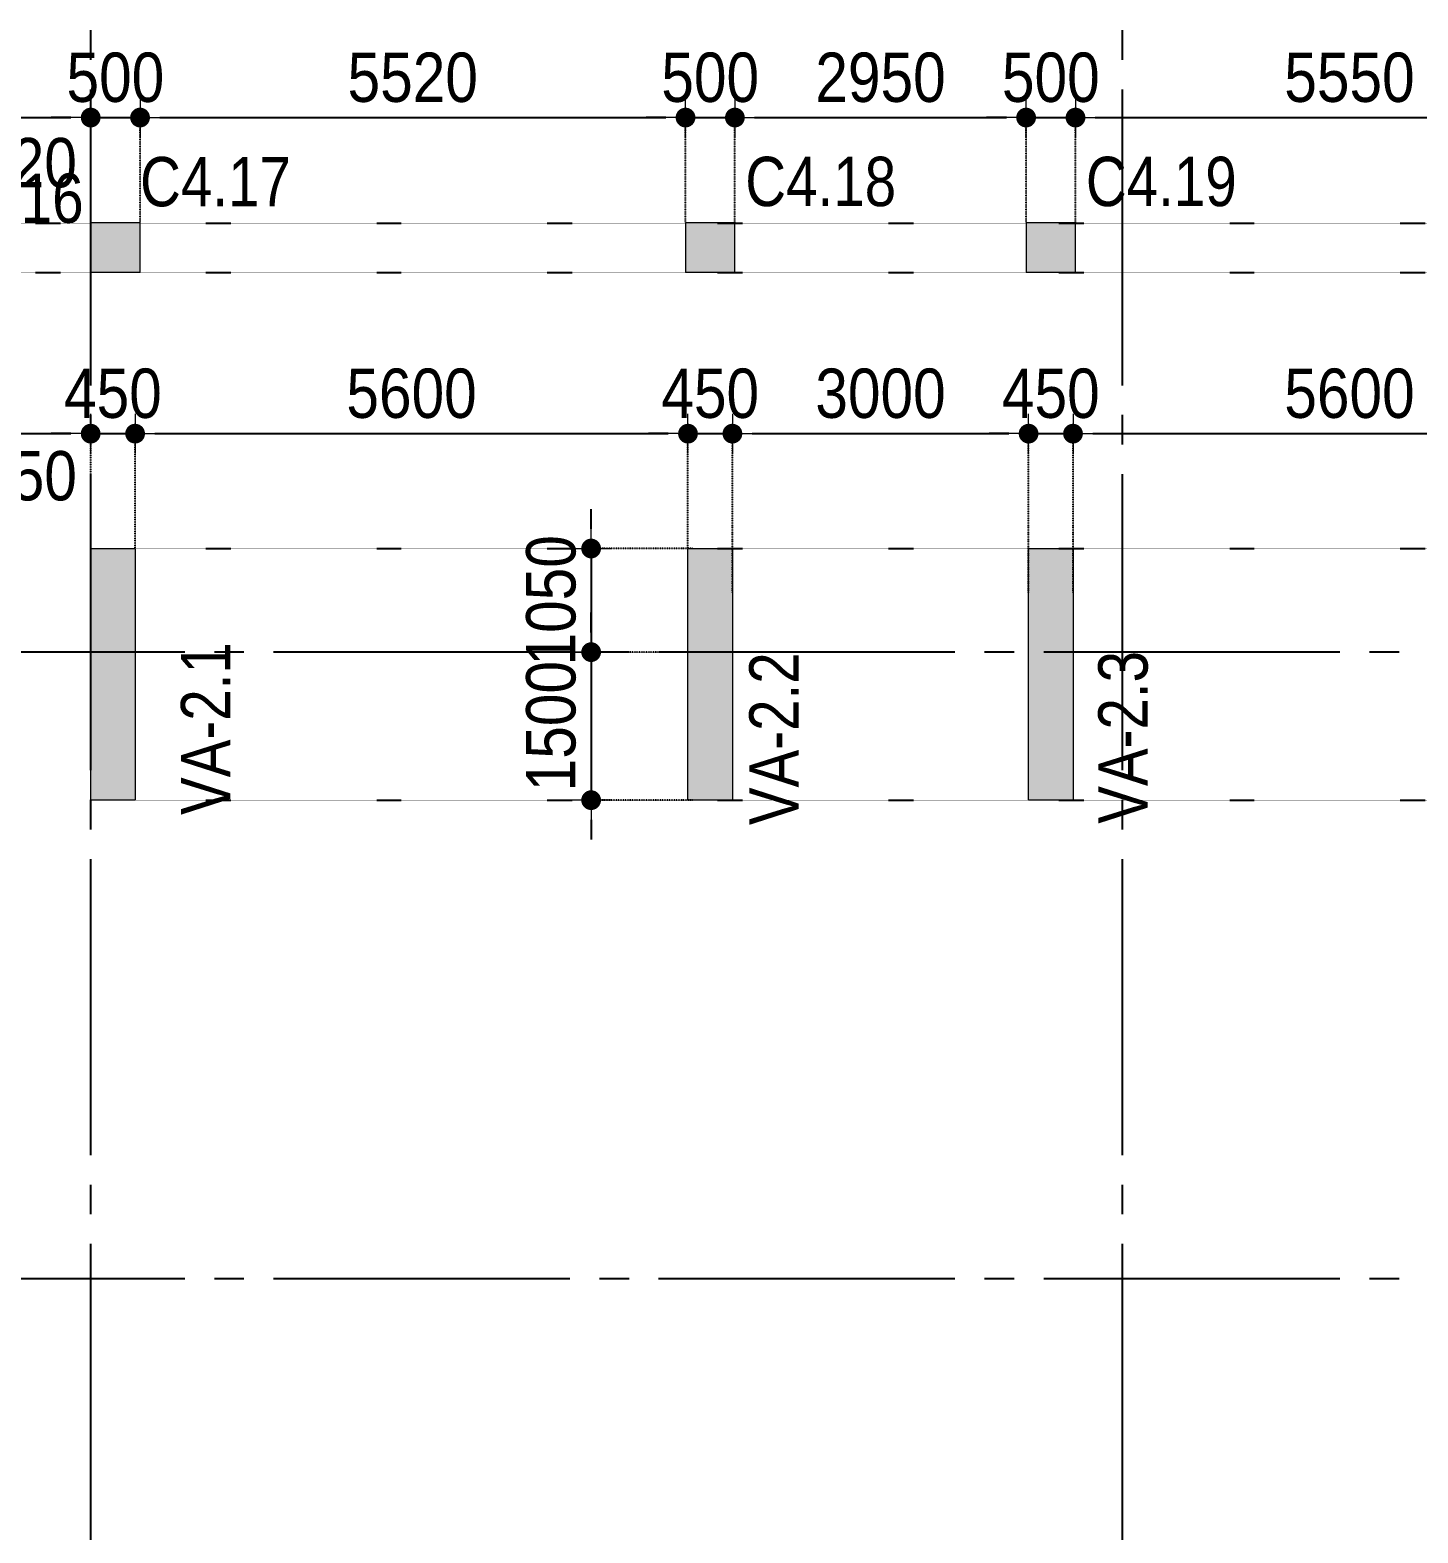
# Model space of a CAD drawing. Header units: millimetres. Extents: x -3973692 to -2843767, y 592734 to 838475.
# Drawn here: x -3936859 to -3922801, y 753305 to 768535 of the extents above; entities that cross this region are included whole.
import ezdxf
from ezdxf.enums import TextEntityAlignment as Align

# ---------------------------------------------------------------- set-up
doc = ezdxf.new("R2010")
doc.units = ezdxf.units.MM
doc.header["$MEASUREMENT"] = 0
doc.header["$PDMODE"] = 3
doc.header["$PDSIZE"] = -20
for name, pattern in [('CHG_XX_Luoi truc$0$MB_Luoi truc$0$Center101', [13, 10, -1, 1, -1]), ('DIVIDE2', [15.875, 6.35, -3.175, 0, -3.175, 0, -3.175]), ('DOT2', [0.125, 0, -0.125]), ('HIDDEN5', [2.8375, 1.25, -1.5875])]:
    doc.linetypes.add(name, pattern=pattern)
doc.layers.get('0').update_dxf_attribs({"lineweight": 9})
doc.layers.get('Defpoints').update_dxf_attribs({"color": 10, "lineweight": 0})
for name, color, linetype, lineweight in [("'S_General_Dim_1", 1, 'Continuous', 18), ("'S_General_Divide_3 Intermediate", 3, 'DIVIDE2', 40), ('CHG_XX_Cot_Ham 2$0$NS-Pier-H2', 150, 'Continuous', 13), ('CHG_XX_Cot_Ham 2$0$NS-Pier-H2 @ 1', 150, 'Continuous', 13), ('CHG_XX_Cot_Ham 2$0$NS-Pier-H2 @ 150 VP1', 150, 'Continuous', 13), ('CHG_XX_Cot_Ham 2$0$NS-Pier-H2 @ 150 VP2', 150, 'Continuous', 13), ('CHG_XX_Cot_Ham 2$0$NS-Pier-H2 @ 150 VP3', 150, 'Continuous', 13), ('CHG_XX_Cot_Ham 2$0$NS-Pier-H2 @ 150 VP4', 150, 'Continuous', 13), ('CHG_XX_Cot_Ham 2$0$NS-Pier-H2 @ 150 VP5', 150, 'Continuous', 13), ('CHG_XX_Cot_Ham 2$0$NS-Pier-H2 @ 150 VP6', 150, 'Continuous', 13), ('CHG_XX_Cot_Ham 2$0$NS-Pier-H2 @ 150 VP7', 150, 'Continuous', 13), ('CHG_XX_Cot_Ham 2$0$NS-Pier-H2 @ 150 VP8', 150, 'Continuous', 13), ('CHG_XX_Cot_Ham 2$0$NS-Pier-H2 @ 150 VP9', 150, 'Continuous', 13), ('CHG_XX_Cot_Ham 2$0$NS-Pier-H2 @ 150 VPModel', 150, 'Continuous', 13), ('TEXT', 7, 'Continuous', 15)]:
    doc.layers.add(name, color=color, linetype=linetype, lineweight=lineweight)
for name, color, linetype, lineweight, plot in [('CHG_XX_Cot_Ham 2$0$NS-Column-H2', 90, 'Continuous', 13, False), ('CHG_XX_Cot_Ham 2$0$NS-Column-H2 @ 1', 90, 'Continuous', 13, False), ('CHG_XX_Cot_Ham 2$0$NS-Column-H2 @ 150 VP1', 90, 'Continuous', 13, False), ('CHG_XX_Cot_Ham 2$0$NS-Column-H2 @ 150 VP2', 90, 'Continuous', 13, False), ('CHG_XX_Cot_Ham 2$0$NS-Column-H2 @ 150 VP3', 90, 'Continuous', 13, False), ('CHG_XX_Cot_Ham 2$0$NS-Column-H2 @ 150 VP4', 90, 'Continuous', 13, False), ('CHG_XX_Cot_Ham 2$0$NS-Column-H2 @ 150 VP5', 90, 'Continuous', 13, False), ('CHG_XX_Cot_Ham 2$0$NS-Column-H2 @ 150 VP6', 90, 'Continuous', 13, False), ('CHG_XX_Cot_Ham 2$0$NS-Column-H2 @ 150 VP7', 90, 'Continuous', 13, False), ('CHG_XX_Cot_Ham 2$0$NS-Column-H2 @ 150 VP8', 90, 'Continuous', 13, False), ('CHG_XX_Cot_Ham 2$0$NS-Column-H2 @ 150 VP9', 90, 'Continuous', 13, False), ('CHG_XX_Cot_Ham 2$0$NS-Column-H2 @ 150 VPModel', 90, 'Continuous', 13, False)]:
    doc.layers.add(name, color=color, linetype=linetype, lineweight=lineweight, plot=plot)
for name, color, linetype in [('CHG_XX_Luoi truc$0$Grid', 34, 'Continuous'), ('CHG_XX_Luoi truc$0$Grid Line', 251, 'CHG_XX_Luoi truc$0$MB_Luoi truc$0$Center101'), ('dim', 1, 'Continuous')]:
    doc.layers.add(name, color=color, linetype=linetype)
doc.styles.add('arial', font='arial.ttf', dxfattribs={"width": 0.85})
doc.styles.add('CHG_XX_Luoi truc$0$MB_Luoi truc$0$Grid A-F$0$VNI-HelveCB', font='')
doc.styles.add('TTP-HelCon', font='')
doc.styles.get('CHG_XX_Luoi truc$0$MB_Luoi truc$0$Grid A-F$0$VNI-HelveCB').set_extended_font_data('VNI-Helve-Condense', bold=True)
doc.styles.get('TTP-HelCon').set_extended_font_data('VNI-Helve-Condense')
doc.dimstyles.new('200', dxfattribs={"dimscale": 200, "dimtxt": 2.5, "dimasz": 1, "dimexe": 0, "dimexo": 0, "dimgap": 0.75, "dimtad": 1, "dimdec": 0, "dimrnd": 10, "dimzin": 9, "dimdsep": 46, "dimtxsty": 'arial', "dimblk1": 'DIMDOT', "dimblk2": 'DIMDOT', "dimsah": 1, "dimcen": 2, "dimdle": 3, "dimclre": 8, "dimclrt": 2, "dimadec": 0, "dimazin": 0, "dimtfac": 1, "dimtdec": 0, "dimtix": 1, "dimtmove": 2, "dimatfit": 3, "dimldrblk": 'DIMPIJL', "dimfxl": 1, "dimtvp": 1.8, "dimtolj": 1, "dimtzin": 0, "dimarcsym": 0})

# ---------------------------------------------------------------- blocks, each defined once
blk = doc.blocks.new('*U3253')
at = {"layer": 'CHG_XX_Cot_Ham 2$0$NS-Pier-H2 @ 1'}
h = blk.add_hatch(color=256, dxfattribs=at)
h.dxf.hatch_style = 1
h.paths.add_polyline_path([(450, 0), (0, 0), (0, -2550), (450, -2550)])
at = {"layer": 'CHG_XX_Cot_Ham 2$0$NS-Pier-H2 @ 150 VP1'}
h = blk.add_hatch(color=256, dxfattribs=at)
h.dxf.hatch_style = 1
h.paths.add_polyline_path([(450, 0), (0, 0), (0, -2550), (450, -2550)])
at = {"layer": 'CHG_XX_Cot_Ham 2$0$NS-Pier-H2 @ 150 VP2'}
h = blk.add_hatch(color=256, dxfattribs=at)
h.dxf.hatch_style = 1
h.paths.add_polyline_path([(450, 0), (0, 0), (0, -2550), (450, -2550)])
at = {"layer": 'CHG_XX_Cot_Ham 2$0$NS-Pier-H2 @ 150 VP3'}
h = blk.add_hatch(color=256, dxfattribs=at)
h.dxf.hatch_style = 1
h.paths.add_polyline_path([(450, 0), (0, 0), (0, -2550), (450, -2550)])
at = {"layer": 'CHG_XX_Cot_Ham 2$0$NS-Pier-H2 @ 150 VP4'}
h = blk.add_hatch(color=256, dxfattribs=at)
h.dxf.hatch_style = 1
h.paths.add_polyline_path([(450, 0), (0, 0), (0, -2550), (450, -2550)])
at = {"layer": 'CHG_XX_Cot_Ham 2$0$NS-Pier-H2 @ 150 VP5'}
h = blk.add_hatch(color=256, dxfattribs=at)
h.dxf.hatch_style = 1
h.paths.add_polyline_path([(450, 0), (0, 0), (0, -2550), (450, -2550)])
at = {"layer": 'CHG_XX_Cot_Ham 2$0$NS-Pier-H2 @ 150 VP6'}
h = blk.add_hatch(color=256, dxfattribs=at)
h.dxf.hatch_style = 1
h.paths.add_polyline_path([(450, 0), (0, 0), (0, -2550), (450, -2550)])
at = {"layer": 'CHG_XX_Cot_Ham 2$0$NS-Pier-H2 @ 150 VP7'}
h = blk.add_hatch(color=256, dxfattribs=at)
h.dxf.hatch_style = 1
h.paths.add_polyline_path([(450, 0), (0, 0), (0, -2550), (450, -2550)])
at = {"layer": 'CHG_XX_Cot_Ham 2$0$NS-Pier-H2 @ 150 VP8'}
h = blk.add_hatch(color=256, dxfattribs=at)
h.dxf.hatch_style = 1
h.paths.add_polyline_path([(450, 0), (0, 0), (0, -2550), (450, -2550)])
at = {"layer": 'CHG_XX_Cot_Ham 2$0$NS-Pier-H2 @ 150 VP9'}
h = blk.add_hatch(color=256, dxfattribs=at)
h.dxf.hatch_style = 1
h.paths.add_polyline_path([(450, 0), (0, 0), (0, -2550), (450, -2550)])
at = {"layer": 'CHG_XX_Cot_Ham 2$0$NS-Pier-H2 @ 150 VPModel'}
h = blk.add_hatch(color=256, dxfattribs=at)
h.dxf.hatch_style = 1
h.paths.add_polyline_path([(450, 0), (0, 0), (0, -2550), (450, -2550)])
blk = doc.blocks.new('CHG_XX_Cot_Ham 2$0$Block A_C450x2250')
at = {"layer": 'CHG_XX_Cot_Ham 2$0$NS-Pier-H2'}
blk.add_lwpolyline([(450, -2550), (0, -2550), (0, 0), (450, 0)], close=True, dxfattribs=at)
blk.add_blockref('*U3253', (0, 0), dxfattribs=at)
blk = doc.blocks.new('*U3255')
at = {"layer": 'CHG_XX_Cot_Ham 2$0$NS-Column-H2 @ 1'}
h = blk.add_hatch(color=256, dxfattribs=at)
h.dxf.hatch_style = 1
h.paths.add_polyline_path([(-250, -250), (-250, 250), (250, 250), (250, -250)])
at = {"layer": 'CHG_XX_Cot_Ham 2$0$NS-Column-H2 @ 150 VP1'}
h = blk.add_hatch(color=256, dxfattribs=at)
h.dxf.hatch_style = 1
h.paths.add_polyline_path([(-250, -250), (-250, 250), (250, 250), (250, -250)])
at = {"layer": 'CHG_XX_Cot_Ham 2$0$NS-Column-H2 @ 150 VP2'}
h = blk.add_hatch(color=256, dxfattribs=at)
h.dxf.hatch_style = 1
h.paths.add_polyline_path([(-250, -250), (-250, 250), (250, 250), (250, -250)])
at = {"layer": 'CHG_XX_Cot_Ham 2$0$NS-Column-H2 @ 150 VP3'}
h = blk.add_hatch(color=256, dxfattribs=at)
h.dxf.hatch_style = 1
h.paths.add_polyline_path([(-250, -250), (-250, 250), (250, 250), (250, -250)])
at = {"layer": 'CHG_XX_Cot_Ham 2$0$NS-Column-H2 @ 150 VP4'}
h = blk.add_hatch(color=256, dxfattribs=at)
h.dxf.hatch_style = 1
h.paths.add_polyline_path([(-250, -250), (-250, 250), (250, 250), (250, -250)])
at = {"layer": 'CHG_XX_Cot_Ham 2$0$NS-Column-H2 @ 150 VP5'}
h = blk.add_hatch(color=256, dxfattribs=at)
h.dxf.hatch_style = 1
h.paths.add_polyline_path([(-250, -250), (-250, 250), (250, 250), (250, -250)])
at = {"layer": 'CHG_XX_Cot_Ham 2$0$NS-Column-H2 @ 150 VP6'}
h = blk.add_hatch(color=256, dxfattribs=at)
h.dxf.hatch_style = 1
h.paths.add_polyline_path([(-250, -250), (-250, 250), (250, 250), (250, -250)])
at = {"layer": 'CHG_XX_Cot_Ham 2$0$NS-Column-H2 @ 150 VP7'}
h = blk.add_hatch(color=256, dxfattribs=at)
h.dxf.hatch_style = 1
h.paths.add_polyline_path([(-250, -250), (-250, 250), (250, 250), (250, -250)])
at = {"layer": 'CHG_XX_Cot_Ham 2$0$NS-Column-H2 @ 150 VP8'}
h = blk.add_hatch(color=256, dxfattribs=at)
h.dxf.hatch_style = 1
h.paths.add_polyline_path([(-250, -250), (-250, 250), (250, 250), (250, -250)])
at = {"layer": 'CHG_XX_Cot_Ham 2$0$NS-Column-H2 @ 150 VP9'}
h = blk.add_hatch(color=256, dxfattribs=at)
h.dxf.hatch_style = 1
h.paths.add_polyline_path([(-250, -250), (-250, 250), (250, 250), (250, -250)])
at = {"layer": 'CHG_XX_Cot_Ham 2$0$NS-Column-H2 @ 150 VPModel'}
h = blk.add_hatch(color=256, dxfattribs=at)
h.dxf.hatch_style = 1
h.paths.add_polyline_path([(-250, -250), (-250, 250), (250, 250), (250, -250)])
blk = doc.blocks.new('CHG_XX_Cot_Ham 2$0$500x500')
at = {"layer": 'CHG_XX_Cot_Ham 2$0$NS-Column-H2'}
blk.add_lwpolyline([(250, -250), (250, 250), (-250, 250), (-250, -250)], close=True, dxfattribs=at)
blk.add_blockref('*U3255', (0, 0), dxfattribs=at)
blk = doc.blocks.new('*U2841')
at = {"layer": 'CHG_XX_Luoi truc$0$Grid Line'}
blk.add_line((0, 0), (0, 608), dxfattribs=at)
at = {"layer": 'CHG_XX_Luoi truc$0$Grid', "lineweight": -2, "style": 'CHG_XX_Luoi truc$0$MB_Luoi truc$0$Grid A-F$0$VNI-HelveCB'}
for tag, p in [('GRIDSUB', (0, 617)), ('GRID', (0, -9))]:
    blk.add_attdef(tag, text='', height=5, dxfattribs=at).set_placement(p, align=Align.MIDDLE)
blk = doc.blocks.new('*U2843')
at = {"layer": 'CHG_XX_Luoi truc$0$Grid Line'}
blk.add_line((0, 0), (0, 438), dxfattribs=at)
at = {"layer": 'CHG_XX_Luoi truc$0$Grid', "lineweight": -2, "style": 'CHG_XX_Luoi truc$0$MB_Luoi truc$0$Grid A-F$0$VNI-HelveCB'}
for tag, p in [('GRIDSUB', (0, 447)), ('GRID', (0, -9))]:
    blk.add_attdef(tag, text='', height=5, dxfattribs=at).set_placement(p, align=Align.MIDDLE)
blk = doc.blocks.new('CHG_XX_Luoi truc')
at = {"layer": 'CHG_XX_Luoi truc$0$Grid', "xscale": 300, "yscale": 300, "zscale": 300}
for p in [(12250, -12747), (22700, -12747)]:
    blk.add_blockref('*U2841', p, dxfattribs=at)
at = {"layer": 'CHG_XX_Luoi truc$0$Grid', "xscale": 300.0000000000013, "yscale": 300.0000000000013, "zscale": 300.0000000000013, "rotation": 90}
for p in [(110703, 152250), (110703, 145900)]:
    blk.add_blockref('*U2843', p, dxfattribs=at)
blk = doc.blocks.new('CHG_XX_Cot_Ham 2')
at = {"layer": 'CHG_XX_Cot_Ham 2$0$NS-Pier-H2'}
h = blk.add_hatch(color=256, dxfattribs=at)
h.dxf.hatch_style = 1
h.paths.add_polyline_path([(99639.2, 163400), (-10900, 163400), (-10900, 85450), (-300, 85450), (-300, 84050), (32350, 84050), (32350, -9000), (103575.5, -9000), (106050, -6022), (106050, 158254.3)])
h.paths.add_polyline_path([(99533.7, 163100), (105750, 158110.4), (105750, 90450), (105650, 90450), (105750, 90450), (105750, 13850), (105750, 13722.3), (105750, -5913.6), (103434.7, -8700), (93599.8, -8700), (93299.8, -8700), (32650, -8700), (32650, 84350), (0, 84350), (0, 85750), (-10600, 85750), (-10600, 163100), (93600, 163100)], flags=16)
at = {"layer": 'CHG_XX_Cot_Ham 2$0$NS-Column-H2'}
for p in [(12500, 156350), (18525, 156350), (21975, 156350)]:
    blk.add_blockref('CHG_XX_Cot_Ham 2$0$500x500', p, dxfattribs=at)
at = {"layer": 'CHG_XX_Cot_Ham 2$0$NS-Pier-H2'}
for name, p in [('CHG_XX_Luoi truc', (0, 0)), ('CHG_XX_Cot_Ham 2$0$Block A_C450x2250', (12250, 153300)), ('CHG_XX_Cot_Ham 2$0$Block A_C450x2250', (18300, 153300)), ('CHG_XX_Cot_Ham 2$0$Block A_C450x2250', (21750, 153300))]:
    blk.add_blockref(name, p, dxfattribs=at)
blk = doc.blocks.new('a')
at = {"layer": 'TEXT', "color": 3, "style": 'TTP-HelCon'}
for s, p in [('VA-2.1', (13664, -1650)), ('VA-2.2', (19421, -1753)), ('VA-2.3', (22956, -1739))]:
    blk.add_text(s, height=500, rotation=90, dxfattribs=at).set_placement(p)
blk = doc.blocks.new('DIMDOT')
for p, q in [((0, -1), (0, 1)), ((1, 0), (-1, 0))]:
    blk.add_line(p, q)
at = {"const_width": 0.5}
blk.add_lwpolyline([(-0.25, 0, 1), (0.25, 0, 1)], format="xyb", close=True, dxfattribs=at)
blk = doc.blocks.new('*D1318')
at = {"layer": "'S_General_Dim_1", "color": 8, "linetype": 'HIDDEN5', "lineweight": -2, "transparency": 16777216}
for p, q in [((-3937795, 762831), (-3937795, 764445)), ((-3936245, 762831), (-3936245, 764445))]:
    blk.add_line(p, q, dxfattribs=at)
at = {"layer": "'S_General_Dim_1", "color": 0, "lineweight": -2, "transparency": 16777216}
blk.add_line((-3937595, 764445), (-3936445, 764445), dxfattribs=at)
at = {"layer": 'Defpoints', "color": 0, "transparency": 16777216}
for p in [(-3936245, 764445), (-3937795, 762831), (-3936245, 762831)]:
    blk.add_point(p, dxfattribs=at)
at = {"layer": "'S_General_Dim_1", "color": 0, "lineweight": -2, "transparency": 16777216, "xscale": 200, "yscale": 200, "zscale": 200, "rotation": 180}
blk.add_blockref('DIMDOT', (-3937795, 764445), dxfattribs=at)
at = {"layer": "'S_General_Dim_1", "color": 0, "lineweight": -2, "transparency": 16777216, "xscale": 200, "yscale": 200, "zscale": 200}
blk.add_blockref('DIMDOT', (-3936245, 764445), dxfattribs=at)
at = {"layer": "'S_General_Dim_1", "color": 2, "transparency": 16777216, "insert": (-3937045, 764015), "char_height": 500, "attachment_point": 5, "style": 'arial'}
blk.add_mtext('\\A1;1550', dxfattribs=at)
blk = doc.blocks.new('DIMPIJL')
at = {"linetype": 'ByBlock'}
blk.add_solid([(-2.5, 0.417), (-2.5, -0.417), (0, 0)], dxfattribs=at)
blk = doc.blocks.new('*D1319')
at = {"layer": "'S_General_Dim_1", "color": 0, "lineweight": -2, "transparency": 16777216}
for p, q in [((-3936445, 764445), (-3936645, 764445)), ((-3936245, 764445), (-3935795, 764445)), ((-3935595, 764445), (-3935395, 764445))]:
    blk.add_line(p, q, dxfattribs=at)
at = {"layer": "'S_General_Dim_1", "color": 8, "linetype": 'HIDDEN5', "lineweight": -2, "transparency": 16777216}
for p, q in [((-3936245, 762831), (-3936245, 764445)), ((-3935795, 763281), (-3935795, 764445))]:
    blk.add_line(p, q, dxfattribs=at)
at = {"layer": 'Defpoints', "color": 0, "transparency": 16777216}
for p in [(-3935795, 764445), (-3935795, 763281), (-3936245, 762831)]:
    blk.add_point(p, dxfattribs=at)
at = {"layer": "'S_General_Dim_1", "color": 0, "lineweight": -2, "transparency": 16777216, "xscale": 200, "yscale": 200, "zscale": 200}
blk.add_blockref('DIMDOT', (-3936245, 764445), dxfattribs=at)
at = {"layer": "'S_General_Dim_1", "color": 0, "lineweight": -2, "transparency": 16777216, "xscale": 200, "yscale": 200, "zscale": 200, "rotation": 180}
blk.add_blockref('DIMDOT', (-3935795, 764445), dxfattribs=at)
at = {"layer": "'S_General_Dim_1", "color": 2, "transparency": 16777216, "insert": (-3936020, 764851), "char_height": 500, "attachment_point": 5, "style": 'arial'}
blk.add_mtext('\\A1;450', dxfattribs=at)
blk = doc.blocks.new('*D1320')
at = {"layer": "'S_General_Dim_1", "color": 8, "linetype": 'HIDDEN5', "lineweight": -2, "transparency": 16777216}
for p, q in [((-3935795, 763281), (-3935795, 764445)), ((-3930195, 763281), (-3930195, 764445))]:
    blk.add_line(p, q, dxfattribs=at)
at = {"layer": "'S_General_Dim_1", "color": 0, "lineweight": -2, "transparency": 16777216}
blk.add_line((-3935595, 764445), (-3930395, 764445), dxfattribs=at)
at = {"layer": 'Defpoints', "color": 0, "transparency": 16777216}
for p in [(-3930195, 764445), (-3935795, 763281), (-3930195, 763281)]:
    blk.add_point(p, dxfattribs=at)
at = {"layer": "'S_General_Dim_1", "color": 0, "lineweight": -2, "transparency": 16777216, "xscale": 200, "yscale": 200, "zscale": 200, "rotation": 180}
blk.add_blockref('DIMDOT', (-3935795, 764445), dxfattribs=at)
at = {"layer": "'S_General_Dim_1", "color": 0, "lineweight": -2, "transparency": 16777216, "xscale": 200, "yscale": 200, "zscale": 200}
blk.add_blockref('DIMDOT', (-3930195, 764445), dxfattribs=at)
at = {"layer": "'S_General_Dim_1", "color": 2, "transparency": 16777216, "insert": (-3932995, 764851), "char_height": 500, "attachment_point": 5, "style": 'arial'}
blk.add_mtext('\\A1;5600', dxfattribs=at)
blk = doc.blocks.new('*D1321')
at = {"layer": "'S_General_Dim_1", "color": 0, "lineweight": -2, "transparency": 16777216}
for p, q in [((-3930395, 764445), (-3930595, 764445)), ((-3930195, 764445), (-3929745, 764445)), ((-3929545, 764445), (-3929345, 764445))]:
    blk.add_line(p, q, dxfattribs=at)
at = {"layer": "'S_General_Dim_1", "color": 8, "linetype": 'HIDDEN5', "lineweight": -2, "transparency": 16777216}
for p, q in [((-3930195, 763281), (-3930195, 764445)), ((-3929745, 762831), (-3929745, 764445))]:
    blk.add_line(p, q, dxfattribs=at)
at = {"layer": 'Defpoints', "color": 0, "transparency": 16777216}
for p in [(-3929745, 764445), (-3930195, 763281), (-3929745, 762831)]:
    blk.add_point(p, dxfattribs=at)
at = {"layer": "'S_General_Dim_1", "color": 0, "lineweight": -2, "transparency": 16777216, "xscale": 200, "yscale": 200, "zscale": 200}
blk.add_blockref('DIMDOT', (-3930195, 764445), dxfattribs=at)
at = {"layer": "'S_General_Dim_1", "color": 0, "lineweight": -2, "transparency": 16777216, "xscale": 200, "yscale": 200, "zscale": 200, "rotation": 180}
blk.add_blockref('DIMDOT', (-3929745, 764445), dxfattribs=at)
at = {"layer": "'S_General_Dim_1", "color": 2, "transparency": 16777216, "insert": (-3929970, 764851), "char_height": 500, "attachment_point": 5, "style": 'arial'}
blk.add_mtext('\\A1;450', dxfattribs=at)
blk = doc.blocks.new('*D1322')
at = {"layer": "'S_General_Dim_1", "color": 8, "linetype": 'HIDDEN5', "lineweight": -2, "transparency": 16777216}
for p, q in [((-3929745, 762831), (-3929745, 764445)), ((-3926745, 762831), (-3926745, 764445))]:
    blk.add_line(p, q, dxfattribs=at)
at = {"layer": "'S_General_Dim_1", "color": 0, "lineweight": -2, "transparency": 16777216}
blk.add_line((-3929545, 764445), (-3926945, 764445), dxfattribs=at)
at = {"layer": 'Defpoints', "color": 0, "transparency": 16777216}
for p in [(-3926745, 764445), (-3929745, 762831), (-3926745, 762831)]:
    blk.add_point(p, dxfattribs=at)
at = {"layer": "'S_General_Dim_1", "color": 0, "lineweight": -2, "transparency": 16777216, "xscale": 200, "yscale": 200, "zscale": 200, "rotation": 180}
blk.add_blockref('DIMDOT', (-3929745, 764445), dxfattribs=at)
at = {"layer": "'S_General_Dim_1", "color": 0, "lineweight": -2, "transparency": 16777216, "xscale": 200, "yscale": 200, "zscale": 200}
blk.add_blockref('DIMDOT', (-3926745, 764445), dxfattribs=at)
at = {"layer": "'S_General_Dim_1", "color": 2, "transparency": 16777216, "insert": (-3928245, 764851), "char_height": 500, "attachment_point": 5, "style": 'arial'}
blk.add_mtext('\\A1;3000', dxfattribs=at)
blk = doc.blocks.new('*D1323')
at = {"layer": "'S_General_Dim_1", "color": 0, "lineweight": -2, "transparency": 16777216}
for p, q in [((-3926945, 764445), (-3927145, 764445)), ((-3926745, 764445), (-3926295, 764445)), ((-3926095, 764445), (-3925895, 764445))]:
    blk.add_line(p, q, dxfattribs=at)
at = {"layer": "'S_General_Dim_1", "color": 8, "linetype": 'HIDDEN5', "lineweight": -2, "transparency": 16777216}
for p, q in [((-3926745, 762831), (-3926745, 764445)), ((-3926295, 762831), (-3926295, 764445))]:
    blk.add_line(p, q, dxfattribs=at)
at = {"layer": 'Defpoints', "color": 0, "transparency": 16777216}
for p in [(-3926295, 764445), (-3926745, 762831), (-3926295, 762831)]:
    blk.add_point(p, dxfattribs=at)
at = {"layer": "'S_General_Dim_1", "color": 0, "lineweight": -2, "transparency": 16777216, "xscale": 200, "yscale": 200, "zscale": 200}
blk.add_blockref('DIMDOT', (-3926745, 764445), dxfattribs=at)
at = {"layer": "'S_General_Dim_1", "color": 0, "lineweight": -2, "transparency": 16777216, "xscale": 200, "yscale": 200, "zscale": 200, "rotation": 180}
blk.add_blockref('DIMDOT', (-3926295, 764445), dxfattribs=at)
at = {"layer": "'S_General_Dim_1", "color": 2, "transparency": 16777216, "insert": (-3926520, 764851), "char_height": 500, "attachment_point": 5, "style": 'arial'}
blk.add_mtext('\\A1;450', dxfattribs=at)
blk = doc.blocks.new('*D1324')
at = {"layer": "'S_General_Dim_1", "color": 8, "linetype": 'HIDDEN5', "lineweight": -2, "transparency": 16777216}
for p, q in [((-3926295, 762831), (-3926295, 764445)), ((-3920695, 762831), (-3920695, 764445))]:
    blk.add_line(p, q, dxfattribs=at)
at = {"layer": "'S_General_Dim_1", "color": 0, "lineweight": -2, "transparency": 16777216}
blk.add_line((-3926095, 764445), (-3920895, 764445), dxfattribs=at)
at = {"layer": 'Defpoints', "color": 0, "transparency": 16777216}
for p in [(-3920695, 764445), (-3926295, 762831), (-3920695, 762831)]:
    blk.add_point(p, dxfattribs=at)
at = {"layer": "'S_General_Dim_1", "color": 0, "lineweight": -2, "transparency": 16777216, "xscale": 200, "yscale": 200, "zscale": 200, "rotation": 180}
blk.add_blockref('DIMDOT', (-3926295, 764445), dxfattribs=at)
at = {"layer": "'S_General_Dim_1", "color": 0, "lineweight": -2, "transparency": 16777216, "xscale": 200, "yscale": 200, "zscale": 200}
blk.add_blockref('DIMDOT', (-3920695, 764445), dxfattribs=at)
at = {"layer": "'S_General_Dim_1", "color": 2, "transparency": 16777216, "insert": (-3923495, 764851), "char_height": 500, "attachment_point": 5, "style": 'arial'}
blk.add_mtext('\\A1;5600', dxfattribs=at)
blk = doc.blocks.new('*D1339')
at = {"layer": "'S_General_Dim_1", "color": 0, "lineweight": -2, "transparency": 16777216}
for p, q in [((-3931176, 763481), (-3931176, 763681)), ((-3931176, 763281), (-3931176, 762231)), ((-3931176, 762031), (-3931176, 761831))]:
    blk.add_line(p, q, dxfattribs=at)
at = {"layer": "'S_General_Dim_1", "color": 8, "linetype": 'HIDDEN5', "lineweight": -2, "transparency": 16777216}
for p, q in [((-3930145, 763281), (-3931176, 763281)), ((-3930145, 762231), (-3931176, 762231))]:
    blk.add_line(p, q, dxfattribs=at)
at = {"layer": 'Defpoints', "color": 0, "transparency": 16777216}
for p in [(-3930145, 763281), (-3931176, 762231), (-3930145, 762231)]:
    blk.add_point(p, dxfattribs=at)
at = {"layer": "'S_General_Dim_1", "color": 0, "lineweight": -2, "transparency": 16777216, "xscale": 200, "yscale": 200, "zscale": 200}
for p, rotation in [((-3931176, 763281), 270), ((-3931176, 762231), 90)]:
    blk.add_blockref('DIMDOT', p, dxfattribs=dict(at, rotation=rotation))
at = {"layer": "'S_General_Dim_1", "color": 2, "transparency": 16777216, "insert": (-3931581, 762756), "char_height": 500, "attachment_point": 5, "rotation": 90, "style": 'arial'}
blk.add_mtext('\\A1;1050', dxfattribs=at)
blk = doc.blocks.new('*D1340')
at = {"layer": "'S_General_Dim_1", "color": 0, "lineweight": -2, "transparency": 16777216}
for p, q in [((-3931176, 762431), (-3931176, 762631)), ((-3931176, 762231), (-3931176, 760731)), ((-3931176, 760531), (-3931176, 760331))]:
    blk.add_line(p, q, dxfattribs=at)
at = {"layer": "'S_General_Dim_1", "color": 8, "linetype": 'HIDDEN5', "lineweight": -2, "transparency": 16777216}
for p, q in [((-3930145, 762231), (-3931176, 762231)), ((-3930145, 760731), (-3931176, 760731))]:
    blk.add_line(p, q, dxfattribs=at)
at = {"layer": 'Defpoints', "color": 0, "transparency": 16777216}
for p in [(-3930145, 762231), (-3931176, 760731), (-3930145, 760731)]:
    blk.add_point(p, dxfattribs=at)
at = {"layer": "'S_General_Dim_1", "color": 0, "lineweight": -2, "transparency": 16777216, "xscale": 200, "yscale": 200, "zscale": 200}
for p, rotation in [((-3931176, 762231), 270), ((-3931176, 760731), 90)]:
    blk.add_blockref('DIMDOT', p, dxfattribs=dict(at, rotation=rotation))
at = {"layer": "'S_General_Dim_1", "color": 2, "transparency": 16777216, "insert": (-3931581, 761481), "char_height": 500, "attachment_point": 5, "rotation": 90, "style": 'arial'}
blk.add_mtext('\\A1;1500', dxfattribs=at)
blk = doc.blocks.new('PODIUM')
at = {"layer": 'TEXT', "color": 6, "style": 'TTP-HelCon'}
for s, p in [('C4.17', (-64696, 90623)), ('C4.18', (-58566, 90625)), ('C4.19', (-55116, 90625)), ('C4.16', (-66796, 90455))]:
    blk.add_text(s, height=500, dxfattribs=at).set_placement(p)
blk = doc.blocks.new('*D2431')
at = {"layer": "'S_General_Dim_1", "color": 8, "linetype": 'HIDDEN5', "lineweight": -2, "transparency": 16777216}
for p, q in [((-3937770, 766579), (-3937770, 767648)), ((-3936245, 766581), (-3936245, 767648))]:
    blk.add_line(p, q, dxfattribs=at)
at = {"layer": "'S_General_Dim_1", "color": 0, "lineweight": -2, "transparency": 16777216}
blk.add_line((-3937570, 767648), (-3936445, 767648), dxfattribs=at)
at = {"layer": 'Defpoints', "color": 0, "transparency": 16777216}
for p in [(-3936245, 767648), (-3937770, 766579), (-3936245, 766581)]:
    blk.add_point(p, dxfattribs=at)
at = {"layer": "'S_General_Dim_1", "color": 0, "lineweight": -2, "transparency": 16777216, "xscale": 200, "yscale": 200, "zscale": 200, "rotation": 180}
blk.add_blockref('DIMDOT', (-3937770, 767648), dxfattribs=at)
at = {"layer": "'S_General_Dim_1", "color": 0, "lineweight": -2, "transparency": 16777216, "xscale": 200, "yscale": 200, "zscale": 200}
blk.add_blockref('DIMDOT', (-3936245, 767648), dxfattribs=at)
at = {"layer": "'S_General_Dim_1", "color": 2, "transparency": 16777216, "insert": (-3937045, 767188), "char_height": 500, "attachment_point": 5, "style": 'arial'}
blk.add_mtext('\\A1;1520', dxfattribs=at)
blk = doc.blocks.new('*D2432')
at = {"layer": "'S_General_Dim_1", "color": 0, "lineweight": -2, "transparency": 16777216}
for p, q in [((-3936445, 767648), (-3936645, 767648)), ((-3936245, 767648), (-3935745, 767648)), ((-3935545, 767648), (-3935345, 767648))]:
    blk.add_line(p, q, dxfattribs=at)
at = {"layer": "'S_General_Dim_1", "color": 8, "linetype": 'HIDDEN5', "lineweight": -2, "transparency": 16777216}
for p, q in [((-3936245, 766581), (-3936245, 767648)), ((-3935745, 766581), (-3935745, 767648))]:
    blk.add_line(p, q, dxfattribs=at)
at = {"layer": 'Defpoints', "color": 0, "transparency": 16777216}
for p in [(-3935745, 767648), (-3936245, 766581), (-3935745, 766581)]:
    blk.add_point(p, dxfattribs=at)
at = {"layer": "'S_General_Dim_1", "color": 0, "lineweight": -2, "transparency": 16777216, "xscale": 200, "yscale": 200, "zscale": 200}
blk.add_blockref('DIMDOT', (-3936245, 767648), dxfattribs=at)
at = {"layer": "'S_General_Dim_1", "color": 0, "lineweight": -2, "transparency": 16777216, "xscale": 200, "yscale": 200, "zscale": 200, "rotation": 180}
blk.add_blockref('DIMDOT', (-3935745, 767648), dxfattribs=at)
at = {"layer": "'S_General_Dim_1", "color": 2, "transparency": 16777216, "insert": (-3935995, 768053), "char_height": 500, "attachment_point": 5, "style": 'arial'}
blk.add_mtext('\\A1;500', dxfattribs=at)
blk = doc.blocks.new('*D2433')
at = {"layer": "'S_General_Dim_1", "color": 8, "linetype": 'HIDDEN5', "lineweight": -2, "transparency": 16777216}
for p, q in [((-3935745, 766581), (-3935745, 767648)), ((-3930220, 766581), (-3930220, 767648))]:
    blk.add_line(p, q, dxfattribs=at)
at = {"layer": "'S_General_Dim_1", "color": 0, "lineweight": -2, "transparency": 16777216}
blk.add_line((-3935545, 767648), (-3930420, 767648), dxfattribs=at)
at = {"layer": 'Defpoints', "color": 0, "transparency": 16777216}
for p in [(-3930220, 767648), (-3935745, 766581), (-3930220, 766581)]:
    blk.add_point(p, dxfattribs=at)
at = {"layer": "'S_General_Dim_1", "color": 0, "lineweight": -2, "transparency": 16777216, "xscale": 200, "yscale": 200, "zscale": 200, "rotation": 180}
blk.add_blockref('DIMDOT', (-3935745, 767648), dxfattribs=at)
at = {"layer": "'S_General_Dim_1", "color": 0, "lineweight": -2, "transparency": 16777216, "xscale": 200, "yscale": 200, "zscale": 200}
blk.add_blockref('DIMDOT', (-3930220, 767648), dxfattribs=at)
at = {"layer": "'S_General_Dim_1", "color": 2, "transparency": 16777216, "insert": (-3932983, 768053), "char_height": 500, "attachment_point": 5, "style": 'arial'}
blk.add_mtext('\\A1;5520', dxfattribs=at)
blk = doc.blocks.new('*D2434')
at = {"layer": "'S_General_Dim_1", "color": 0, "lineweight": -2, "transparency": 16777216}
for p, q in [((-3930420, 767648), (-3930620, 767648)), ((-3930220, 767648), (-3929720, 767648)), ((-3929520, 767648), (-3929320, 767648))]:
    blk.add_line(p, q, dxfattribs=at)
at = {"layer": "'S_General_Dim_1", "color": 8, "linetype": 'HIDDEN5', "lineweight": -2, "transparency": 16777216}
for p, q in [((-3930220, 766581), (-3930220, 767648)), ((-3929720, 766581), (-3929720, 767648))]:
    blk.add_line(p, q, dxfattribs=at)
at = {"layer": 'Defpoints', "color": 0, "transparency": 16777216}
for p in [(-3929720, 767648), (-3930220, 766581), (-3929720, 766581)]:
    blk.add_point(p, dxfattribs=at)
at = {"layer": "'S_General_Dim_1", "color": 0, "lineweight": -2, "transparency": 16777216, "xscale": 200, "yscale": 200, "zscale": 200}
blk.add_blockref('DIMDOT', (-3930220, 767648), dxfattribs=at)
at = {"layer": "'S_General_Dim_1", "color": 0, "lineweight": -2, "transparency": 16777216, "xscale": 200, "yscale": 200, "zscale": 200, "rotation": 180}
blk.add_blockref('DIMDOT', (-3929720, 767648), dxfattribs=at)
at = {"layer": "'S_General_Dim_1", "color": 2, "transparency": 16777216, "insert": (-3929970, 768053), "char_height": 500, "attachment_point": 5, "style": 'arial'}
blk.add_mtext('\\A1;500', dxfattribs=at)
blk = doc.blocks.new('*D2435')
at = {"layer": "'S_General_Dim_1", "color": 8, "linetype": 'HIDDEN5', "lineweight": -2, "transparency": 16777216}
for p, q in [((-3929720, 766581), (-3929720, 767648)), ((-3926770, 766581), (-3926770, 767648))]:
    blk.add_line(p, q, dxfattribs=at)
at = {"layer": "'S_General_Dim_1", "color": 0, "lineweight": -2, "transparency": 16777216}
blk.add_line((-3929520, 767648), (-3926970, 767648), dxfattribs=at)
at = {"layer": 'Defpoints', "color": 0, "transparency": 16777216}
for p in [(-3926770, 767648), (-3929720, 766581), (-3926770, 766581)]:
    blk.add_point(p, dxfattribs=at)
at = {"layer": "'S_General_Dim_1", "color": 0, "lineweight": -2, "transparency": 16777216, "xscale": 200, "yscale": 200, "zscale": 200, "rotation": 180}
blk.add_blockref('DIMDOT', (-3929720, 767648), dxfattribs=at)
at = {"layer": "'S_General_Dim_1", "color": 0, "lineweight": -2, "transparency": 16777216, "xscale": 200, "yscale": 200, "zscale": 200}
blk.add_blockref('DIMDOT', (-3926770, 767648), dxfattribs=at)
at = {"layer": "'S_General_Dim_1", "color": 2, "transparency": 16777216, "insert": (-3928245, 768053), "char_height": 500, "attachment_point": 5, "style": 'arial'}
blk.add_mtext('\\A1;2950', dxfattribs=at)
blk = doc.blocks.new('*D2436')
at = {"layer": "'S_General_Dim_1", "color": 0, "lineweight": -2, "transparency": 16777216}
for p, q in [((-3926970, 767648), (-3927170, 767648)), ((-3926770, 767648), (-3926270, 767648)), ((-3926070, 767648), (-3925870, 767648))]:
    blk.add_line(p, q, dxfattribs=at)
at = {"layer": "'S_General_Dim_1", "color": 8, "linetype": 'HIDDEN5', "lineweight": -2, "transparency": 16777216}
for p, q in [((-3926770, 766581), (-3926770, 767648)), ((-3926270, 766581), (-3926270, 767648))]:
    blk.add_line(p, q, dxfattribs=at)
at = {"layer": 'Defpoints', "color": 0, "transparency": 16777216}
for p in [(-3926270, 767648), (-3926770, 766581), (-3926270, 766581)]:
    blk.add_point(p, dxfattribs=at)
at = {"layer": "'S_General_Dim_1", "color": 0, "lineweight": -2, "transparency": 16777216, "xscale": 200, "yscale": 200, "zscale": 200}
blk.add_blockref('DIMDOT', (-3926770, 767648), dxfattribs=at)
at = {"layer": "'S_General_Dim_1", "color": 0, "lineweight": -2, "transparency": 16777216, "xscale": 200, "yscale": 200, "zscale": 200, "rotation": 180}
blk.add_blockref('DIMDOT', (-3926270, 767648), dxfattribs=at)
at = {"layer": "'S_General_Dim_1", "color": 2, "transparency": 16777216, "insert": (-3926520, 768053), "char_height": 500, "attachment_point": 5, "style": 'arial'}
blk.add_mtext('\\A1;500', dxfattribs=at)
blk = doc.blocks.new('*D2437')
at = {"layer": "'S_General_Dim_1", "color": 8, "linetype": 'HIDDEN5', "lineweight": -2, "transparency": 16777216}
for p, q in [((-3926270, 766581), (-3926270, 767648)), ((-3920720, 766581), (-3920720, 767648))]:
    blk.add_line(p, q, dxfattribs=at)
at = {"layer": "'S_General_Dim_1", "color": 0, "lineweight": -2, "transparency": 16777216}
blk.add_line((-3926070, 767648), (-3920920, 767648), dxfattribs=at)
at = {"layer": 'Defpoints', "color": 0, "transparency": 16777216}
for p in [(-3920720, 767648), (-3926270, 766581), (-3920720, 766581)]:
    blk.add_point(p, dxfattribs=at)
at = {"layer": "'S_General_Dim_1", "color": 0, "lineweight": -2, "transparency": 16777216, "xscale": 200, "yscale": 200, "zscale": 200, "rotation": 180}
blk.add_blockref('DIMDOT', (-3926270, 767648), dxfattribs=at)
at = {"layer": "'S_General_Dim_1", "color": 0, "lineweight": -2, "transparency": 16777216, "xscale": 200, "yscale": 200, "zscale": 200}
blk.add_blockref('DIMDOT', (-3920720, 767648), dxfattribs=at)
at = {"layer": "'S_General_Dim_1", "color": 2, "transparency": 16777216, "insert": (-3923495, 768053), "char_height": 500, "attachment_point": 5, "style": 'arial'}
blk.add_mtext('\\A1;5550', dxfattribs=at)

msp = doc.modelspace()

# ---------------------------------------------------------------- linework, layer by layer
at = {"layer": 'dim', "linetype": 'DOT2', "ltscale": 10}
for p, q in [((-3952045.2, 766578.9), (-3850468, 766578.1)), ((-3952045.2, 766078.9), (-3850468, 766078.1)), ((-3935845.2, 763281), (-3920645.5, 763281)), ((-3935845.2, 760731), (-3920645.5, 760731))]:
    msp.add_line(p, q, dxfattribs=at)

# ---------------------------------------------------------------- block references
at = {"layer": "'S_General_Divide_3 Intermediate"}
for name, p in [('CHG_XX_Cot_Ham 2', (-3948495.2, 609981)), ('a', (-3948495.2, 762231))]:
    msp.add_blockref(name, p, dxfattribs=at)
at = {"layer": 'TEXT'}
msp.add_blockref('PODIUM', (-3871048.8, 676125.7), dxfattribs=at)

# ---------------------------------------------------------------- dimensions: what is measured, and where the dimension line sits
at = {"layer": "'S_General_Dim_1"}
for base, p1, p2, picture, middle in [((-3935745.2, 767648), (-3936245.2, 766581), (-3935745.2, 766581), '*D2432', (-3935995.2, 768053.3)), ((-3930220.2, 767648), (-3935745.2, 766581), (-3930220.2, 766581), '*D2433', (-3932982.7, 768053.3)), ((-3929720.2, 767648), (-3930220.2, 766581), (-3929720.2, 766581), '*D2434', (-3929970.2, 768053.3)), ((-3926770.2, 767648), (-3929720.2, 766581), (-3926770.2, 766581), '*D2435', (-3928245.2, 768053.3)), ((-3926270.2, 767648), (-3926770.2, 766581), (-3926270.2, 766581), '*D2436', (-3926520.2, 768053.3)), ((-3920720.2, 767648), (-3926270.2, 766581), (-3920720.2, 766581), '*D2437', (-3923495.2, 768053.3)), ((-3935795.2, 764445.5), (-3936245.2, 762831), (-3935795.2, 763281), '*D1319', (-3936020.2, 764850.8)), ((-3930195.2, 764445.5), (-3935795.2, 763281), (-3930195.2, 763281), '*D1320', (-3932995.2, 764850.8)), ((-3929744.7439, 764445.4875), (-3930195.1986, 763281.0119), (-3929744.7439, 762831.0115), '*D1321', (-3929969.9713, 764850.774)), ((-3926745.1986, 764445.4875), (-3929744.7439, 762831.0115), (-3926745.1986, 762831.0115), '*D1322', (-3928244.9713, 764850.9445)), ((-3926295.2, 764445.5), (-3926745.2, 762831), (-3926295.2, 762831), '*D1323', (-3926520.2, 764850.8)), ((-3920695.2, 764445.5), (-3926295.2, 762831), (-3920695.2, 762831), '*D1324', (-3923495.2, 764850.8))]:
    dim = msp.add_linear_dim(base=base, p1=p1, p2=p2, dimstyle='200', dxfattribs=at)
    dim.commit()
    dim.dimension.update_dxf_attribs({"geometry": picture, "text_midpoint": middle})
for base, p1, p2, picture, middle in [((-3936245.2, 767648), (-3937770.2, 766578.8), (-3936245.2, 766581), '*D2431', (-3937045.2, 767187.8)), ((-3936245.2, 764445.5), (-3937795.2, 762831), (-3936245.2, 762831), '*D1318', (-3937045.2, 764015.3))]:
    dim = msp.add_linear_dim(base=base, p1=p1, p2=p2, dimstyle='200', dxfattribs=at)
    dim.commit()
    dim.dimension.update_dxf_attribs({"geometry": picture, "text_midpoint": middle, "dimtype": 160})
for base, p1, p2, picture, middle in [((-3931175.7, 762231), (-3930144.7, 763281), (-3930144.7, 762231), '*D1339', (-3931581, 762756)), ((-3931175.7, 760731), (-3930144.7, 762231), (-3930144.7, 760731), '*D1340', (-3931581, 761481))]:
    dim = msp.add_linear_dim(base=base, p1=p1, p2=p2, angle=90, dimstyle='200', dxfattribs=at)
    dim.commit()
    dim.dimension.update_dxf_attribs({"geometry": picture, "text_midpoint": middle})

doc.saveas('drawing.dxf')
